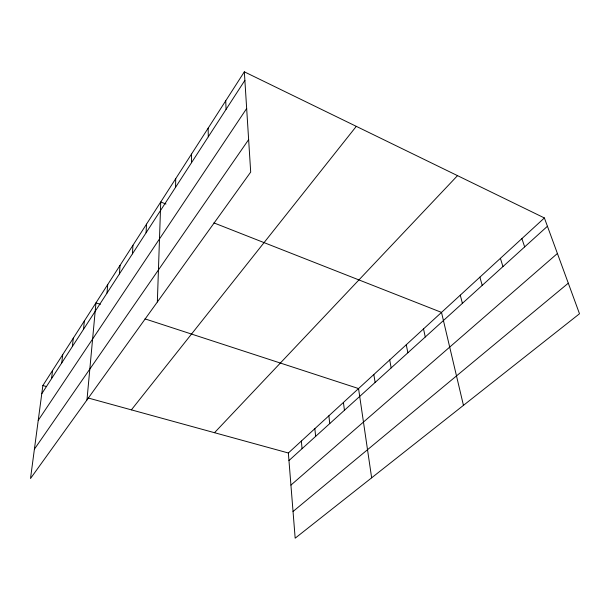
<?xml version="1.0" encoding="UTF-8"?>
<svg xmlns="http://www.w3.org/2000/svg" width="610" height="610" viewBox="0 0 610 610"><rect width="100%" height="100%" fill="white"/><g stroke="black" fill="none" stroke-linecap="round" stroke-linejoin="round"><path stroke-width="0.91" d="M191.487 162.718L191.502 154.094M175.558 187.293L175.718 178.661M157.35 301.981L160.743 201.986L165.966 204.037M146.087 232.768L146.499 224.16M132.431 253.844L132.95 245.266M119.423 273.921L120.033 265.373M107.009 293.059L107.718 284.557M86.963 399.954L95.953 302.873L100.383 304.321M83.517 329.324L84.371 320.906M72.376 346.503L73.307 338.138M61.732 362.927L62.716 354.631M51.537 378.657L52.574 370.415M244.335 71.82L42.86 385.55L30.5 478.53L250.695 172.073L244.335 71.82L544.387 217.953L579.5 313.761L295.171 538.18L288.355 452.994L544.387 217.953M41.777 393.724L244.877 80.345M38.232 420.374L246.661 108.504M34.404 449.173L248.636 139.614M131.379 409.867L356.301 126.346M214.506 432.703L457.515 175.642M288.957 460.558L547.437 226.257M290.924 485.11L557.41 253.485M293.036 511.485L568.299 283.185M42.86 385.55L46.528 386.557M88.153 397.987L288.355 452.994M144.974 318.87L358.55 388.555L371.642 477.821M213.904 222.894L441.51 312.396L463.447 405.36M521.885 238.609L524.669 246.898M500.406 258.327L502.945 266.578M479.895 277.161L482.213 285.381M460.283 295.164L462.395 303.345M423.523 328.912L425.269 336.994M406.275 344.741L407.861 352.778M389.729 359.93L391.155 367.921M373.831 374.525L375.119 382.455M343.415 402.455L344.444 410.263M328.859 415.814L329.766 423.569M314.844 428.678L315.652 436.363M301.355 441.06L302.057 448.685M225.731 100.787L226.066 109.365M208.147 128.169L208.3 136.777"/></g></svg>
